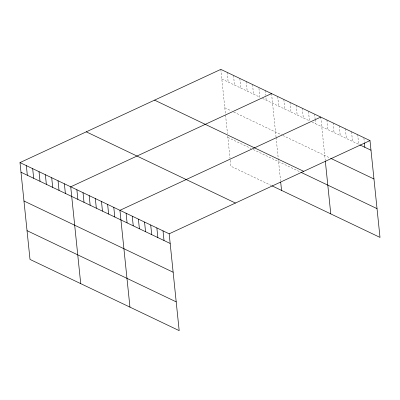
<?xml version="1.0" encoding="UTF-8"?>
<svg xmlns="http://www.w3.org/2000/svg" width="400" height="400" viewBox="0 0 400 400"><rect width="100%" height="100%" fill="white"/><g stroke="black" fill="none" stroke-linecap="round" stroke-linejoin="round"><path stroke-width="0.3" stroke-dasharray="2 1.5" d="M221.825 79.01L259.86 97.165L258.865 87.53M262.5 98.43L309.46 120.845L308.465 111.205M312.255 122.18L358.685 144.345L357.69 134.705M224.795 107.78L231.135 110.805M233.775 112.065L281.665 134.925M282.785 135.46L330.89 158.425M227.86 137.42L251.105 148.515M253.22 149.525L300.39 172.045M271.51 185.61L230.83 166.19L230.09 159M363.905 138.245L364.34 142.465M351.535 131.77L352.53 141.405M345.38 128.83L346.38 138.47M339.23 125.895L340.225 135.53M333.075 122.955L334.07 132.595M326.92 120.02L327.92 129.655M320.77 117.08L325.25 160.43M314.615 114.145L315.115 118.965M315.175 119.565L315.61 123.78M302.31 108.27L303.305 117.905M296.155 105.33L297.155 114.97M290.005 102.395L291 112.03M283.85 99.455L284.845 109.095M277.695 96.52L278.695 106.155M271.545 93.58L276.025 136.93M276.085 137.55L278.195 157.925M278.255 158.545L280.56 180.81M265.205 90.555L265.7 95.375M265.95 97.785L266.2 100.195M252.525 84.5L253.52 94.14M246.185 81.475L247.18 91.115M239.845 78.45L240.84 88.09M233.505 75.425L234.5 85.06M227.165 72.395L228.165 82.035M220.825 69.37L225.435 113.955M225.56 115.19L227.475 133.715M227.73 136.185L230.025 158.4"/><path stroke-width="0.6" d="M20 162.6L169.17 233.81L179.175 330.63L30.005 259.42L20 162.6L220.825 69.37L369.995 140.58L380 237.4L272.04 185.86M271.545 93.58L70.715 186.81L80.72 283.63M320.77 117.08L119.94 210.31L129.95 307.13M169.17 233.81L369.995 140.58M359.805 144.88L370.99 150.22M330.89 158.425L373.965 178.99M154.555 100.135L303.72 171.345M300.95 172.315L377.025 208.63M86.275 131.835L235.44 203.045M20.995 172.235L170.165 243.45M23.97 201.005L173.135 272.22M27.03 230.65L176.2 301.86M364.4 143.065L364.835 147.28M325.315 161.045L330.775 213.9M280.68 182.01L281.55 190.4M163.015 230.87L164.01 240.51M156.86 227.935L157.855 237.575M150.71 224.995L151.705 234.635M144.555 222.06L145.55 231.7M138.4 219.12L139.4 228.76M132.25 216.185L133.245 225.825M126.095 213.25L127.09 222.885M113.79 207.375L114.785 217.01M107.635 204.435L108.63 214.075M101.485 201.5L102.48 211.135M95.33 198.56L96.325 208.2M89.175 195.625L90.17 205.26M83.025 192.685L84.02 202.325M76.87 189.75L77.865 199.385M64.375 183.785L65.375 193.42M58.04 180.76L59.035 190.395M51.7 177.73L52.695 187.37M45.36 174.705L46.355 184.345M39.02 171.68L40.015 181.315M32.68 168.65L33.675 178.29M26.34 165.625L27.335 175.265"/></g></svg>
